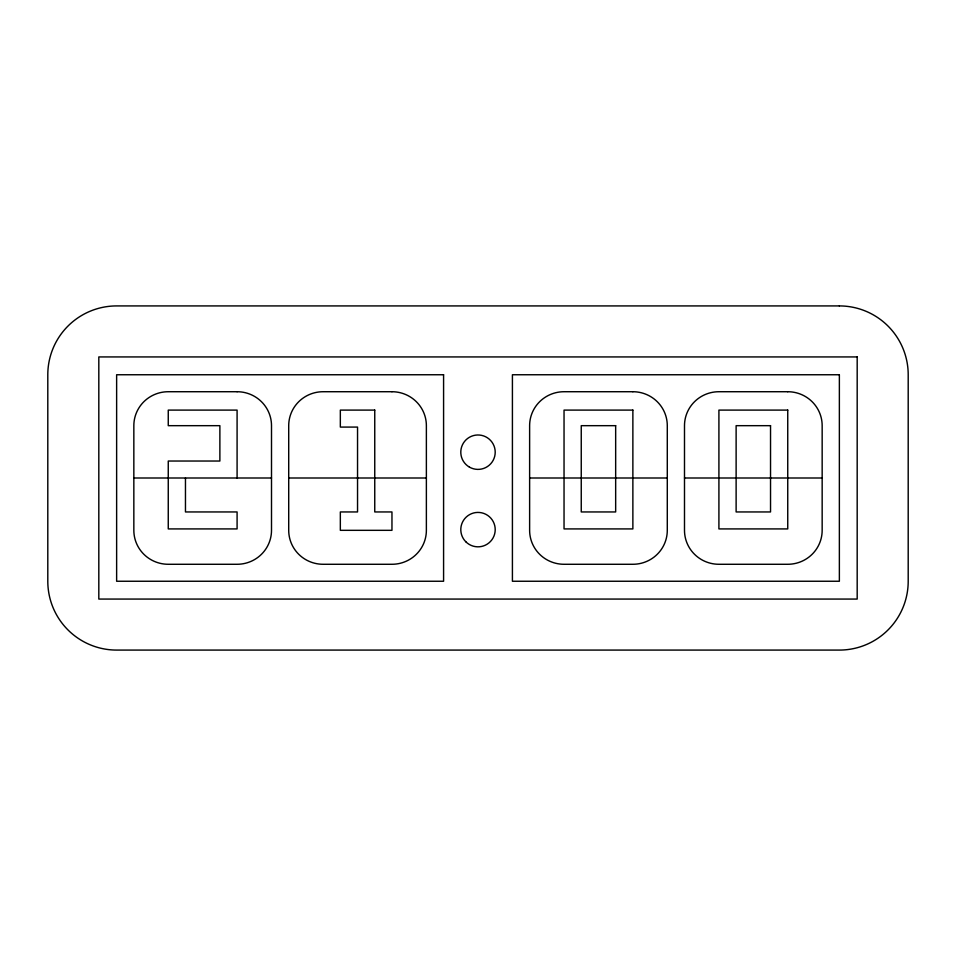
<?xml version="1.0" encoding="UTF-8"?>
<svg xmlns="http://www.w3.org/2000/svg" width="956" height="956" viewBox="0 0 956 956"><rect width="100%" height="100%" fill="white"/><g stroke="black" fill="none" stroke-linecap="round" stroke-linejoin="round"><path stroke-width="1.43" d="M133.84 478L271.504 478M288.712 478L426.376 478M529.624 478L667.288 478M684.496 478L822.16 478M237.088 478L237.088 410.1L168.256 410.1L168.256 425.671L219.88 425.671L219.88 461.031L168.256 461.031L168.256 528.919L237.088 528.919L237.088 511.95L185.464 511.95L185.464 478M839.368 305.92L116.632 305.92A68.832 68.832 0 0 0 47.8 374.752L47.8 581.248A68.832 68.832 0 0 0 116.632 650.08L839.368 650.08A68.832 68.832 0 0 0 908.2 581.248L908.2 374.752A68.832 68.832 0 0 0 839.368 305.92M857.185 356.935L98.815 356.935L98.815 599.065L857.185 599.065L857.185 356.935M443.584 374.752L116.632 374.752L116.632 581.248L443.584 581.248L443.584 374.752M839.368 374.752L512.416 374.752L512.416 581.248L839.368 581.248L839.368 374.752M237.088 391.721L168.256 391.721A34.416 33.95 0 0 0 133.84 425.671L133.84 530.329A34.416 33.95 0 0 0 168.256 564.279L237.088 564.279A34.416 33.95 0 0 0 271.504 530.329L271.504 425.671A34.416 33.95 0 0 0 237.088 391.721M391.96 391.721L323.128 391.721A34.416 33.95 0 0 0 288.712 425.671L288.712 530.329A34.416 33.95 0 0 0 323.128 564.279L391.96 564.279A34.416 33.95 0 0 0 426.376 530.329L426.376 425.671A34.416 33.95 0 0 0 391.96 391.721M632.872 391.721L564.04 391.721A34.416 33.95 0 0 0 529.624 425.671L529.624 530.329A34.416 33.95 0 0 0 564.04 564.279L632.872 564.279A34.416 33.95 0 0 0 667.288 530.329L667.288 425.671A34.416 33.95 0 0 0 632.872 391.721M787.744 391.721L718.912 391.721A34.416 33.95 0 0 0 684.496 425.671L684.496 530.329A34.416 33.95 0 0 0 718.912 564.279L787.744 564.279A34.416 33.95 0 0 0 822.16 530.329L822.16 425.671A34.416 33.95 0 0 0 787.744 391.721M374.752 410.1L340.336 410.1L340.336 427.081L357.544 427.081L357.544 511.95L340.336 511.95L340.336 530.329L391.96 530.329L391.96 511.95L374.752 511.95L374.752 410.1M632.872 410.1L564.04 410.1L564.04 528.919L632.872 528.919L632.872 410.1M787.744 410.1L718.912 410.1L718.912 528.919L787.744 528.919L787.744 410.1M615.664 425.671L581.248 425.671L581.248 511.95L615.664 511.95L615.664 425.671M770.536 425.671L736.12 425.671L736.12 511.95L770.536 511.95L770.536 425.671M465.835 541.789A17.208 17.208 0 0 0 494.622 534.081A17.208 17.208 0 0 0 473.543 513.002A17.208 17.208 0 0 0 465.835 541.789M469.396 467.09A17.208 17.208 0 0 0 495.208 452.188A17.208 17.208 0 0 0 469.396 437.286A17.208 17.208 0 0 0 469.396 467.09"/></g></svg>
